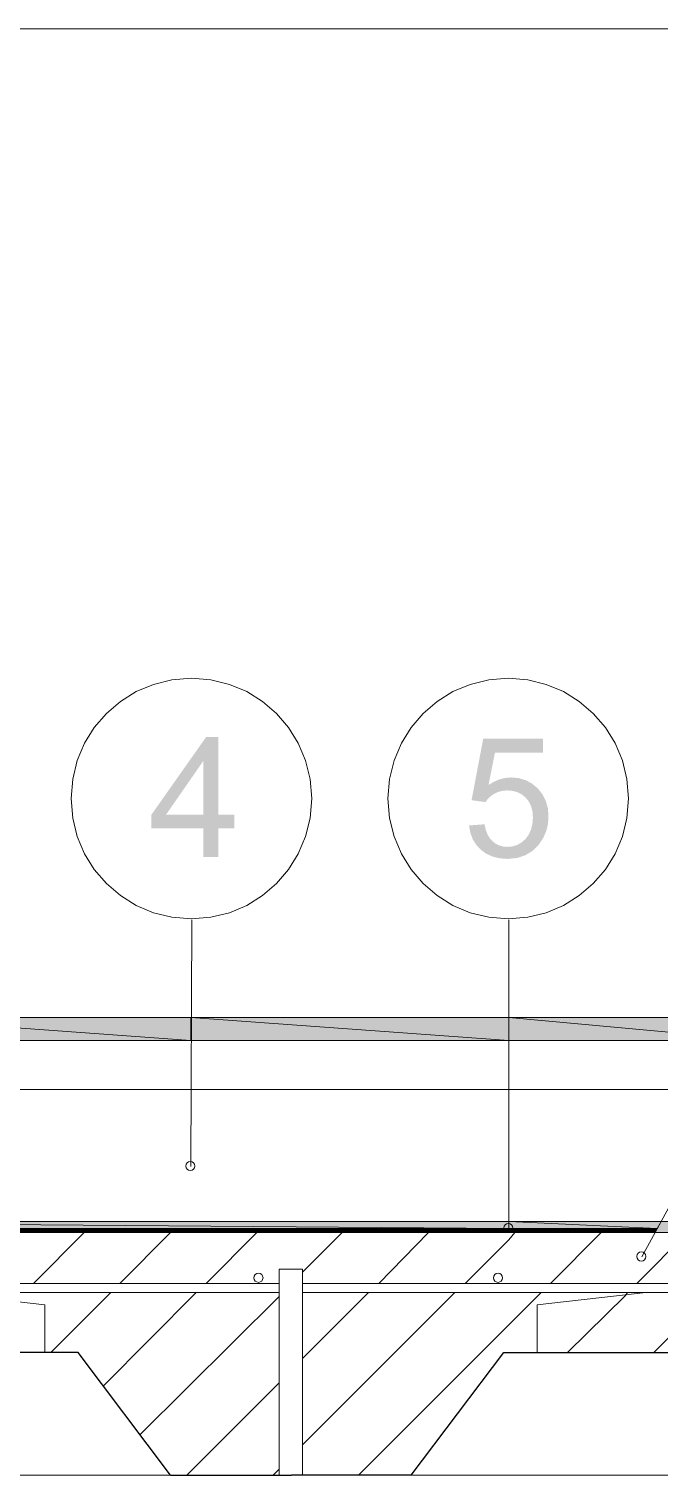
# Model space of a CAD drawing. Header units: millimetres. Extents: x 0 to 297, y 0 to 420.
# Drawn here: x 254.51 to 267.64, y 389.81 to 420 of the extents above; entities that cross this region are included whole.
import ezdxf

# ---------------------------------------------------------------- set-up
doc = ezdxf.new("R2010")
doc.units = ezdxf.units.MM
for name, color, linetype in [('0-MARCO-A3', 8, 'Continuous'), ('1-CORTE-LINEAS', 7, 'Continuous'), ('1-CORTE-RELLENOS', 9, 'Continuous')]:
    doc.layers.add(name, color=color, linetype=linetype)

msp = doc.modelspace()

# ---------------------------------------------------------------- hatches: boundary and pattern name
at = {"layer": '1-CORTE-RELLENOS'}
h = msp.add_hatch(color=7, dxfattribs=at)
h.dxf.hatch_style = 1
h.paths.add_polyline_path([(258.455, 402.739), (258.455, 403.338), (258.791, 403.338), (258.791, 403.619), (258.455, 403.619), (258.455, 405.239), (258.204, 405.239), (257.063, 403.619), (257.063, 403.338), (258.149, 403.338), (258.149, 402.739)])
h.paths.add_polyline_path([(257.367, 403.619), (258.149, 404.746), (258.149, 403.619)])
h = msp.add_hatch(color=7, dxfattribs=at)
h.dxf.hatch_style = 1
h.paths.add_polyline_path([(263.685, 403.395), (264.007, 403.42), (264.031, 403.31), (264.066, 403.215), (264.113, 403.134), (264.173, 403.067), (264.241, 403.015), (264.316, 402.978), (264.398, 402.956), (264.487, 402.949), (264.593, 402.959), (264.69, 402.99), (264.78, 403.042), (264.862, 403.114), (264.929, 403.205), (264.977, 403.31), (265.006, 403.428), (265.016, 403.561), (265.007, 403.685), (264.979, 403.795), (264.932, 403.891), (264.867, 403.974), (264.788, 404.04), (264.697, 404.088), (264.595, 404.116), (264.481, 404.126), (264.409, 404.121), (264.34, 404.108), (264.275, 404.087), (264.214, 404.057), (264.158, 404.021), (264.107, 403.98), (264.064, 403.934), (264.026, 403.883), (263.737, 403.922), (263.98, 405.206), (265.223, 405.206), (265.223, 404.911), (264.225, 404.911), (264.09, 404.239), (264.204, 404.307), (264.321, 404.357), (264.441, 404.386), (264.564, 404.396), (264.721, 404.382), (264.866, 404.339), (264.997, 404.269), (265.115, 404.17), (265.214, 404.048), (265.284, 403.911), (265.327, 403.756), (265.341, 403.586), (265.329, 403.422), (265.291, 403.27), (265.229, 403.13), (265.143, 403.001), (265.012, 402.868), (264.859, 402.774), (264.684, 402.717), (264.487, 402.698), (264.324, 402.71), (264.177, 402.746), (264.045, 402.805), (263.93, 402.888), (263.834, 402.991), (263.761, 403.11), (263.711, 403.245)])
h = msp.add_hatch(color=7, dxfattribs=at)
h.dxf.hatch_style = 1
h.paths.add_polyline_path([(251.283, 398.929), (251.283, 398.909), (257.887, 398.909), (257.887, 399.395), (251.283, 399.395)])
h = msp.add_hatch(color=7, dxfattribs=at)
h.dxf.hatch_style = 1
h.paths.add_polyline_path([(257.887, 398.909), (264.512, 398.909), (264.512, 399.395), (257.887, 399.395)])
h = msp.add_hatch(color=7, dxfattribs=at)
h.dxf.hatch_style = 1
h.paths.add_polyline_path([(269.74, 398.909), (270.016, 399.395), (264.512, 399.395), (264.512, 398.909)])
h = msp.add_hatch(color=7, dxfattribs=at)
h.dxf.hatch_style = 1
h.paths.add_polyline_path([(264.512, 395.14), (245.695, 395.14), (245.695, 394.992), (264.449, 394.992), (264.512, 394.992)])
h = msp.add_hatch(color=7, dxfattribs=at)
h.dxf.hatch_style = 1
h.paths.add_polyline_path([(245.695, 394.972), (264.428, 394.972), (264.449, 394.992), (245.695, 394.992)])
h = msp.add_hatch(color=7, dxfattribs=at)
h.dxf.hatch_style = 1
h.paths.add_polyline_path([(245.695, 394.95), (264.407, 394.95), (264.428, 394.972), (245.695, 394.972)])
h = msp.add_hatch(color=7, dxfattribs=at)
h.dxf.hatch_style = 1
h.paths.add_polyline_path([(264.407, 394.95), (245.695, 394.95), (245.695, 394.929), (264.407, 394.929)])
h = msp.add_hatch(color=7, dxfattribs=at)
h.dxf.hatch_style = 1
h.paths.add_polyline_path([(245.695, 394.908), (264.407, 394.908), (264.407, 394.929), (245.695, 394.929)])
h = msp.add_hatch(color=7, dxfattribs=at)
h.dxf.hatch_style = 1
h.paths.add_polyline_path([(264.428, 394.972), (264.407, 394.95), (264.512, 394.95), (264.512, 394.972)])
h = msp.add_hatch(color=7, dxfattribs=at)
h.dxf.hatch_style = 1
h.paths.add_polyline_path([(264.407, 394.95), (264.407, 394.929), (264.512, 394.929), (264.512, 394.95)])
h = msp.add_hatch(color=7, dxfattribs=at)
h.dxf.hatch_style = 1
h.paths.add_polyline_path([(264.512, 394.908), (264.512, 394.929), (264.407, 394.929), (264.407, 394.908)])
h = msp.add_hatch(color=7, dxfattribs=at)
h.dxf.hatch_style = 1
h.paths.add_polyline_path([(264.512, 394.972), (264.512, 394.992), (264.449, 394.992), (264.428, 394.972)])
h = msp.add_hatch(color=7, dxfattribs=at)
h.dxf.hatch_style = 1
h.paths.add_polyline_path([(264.555, 394.992), (267.603, 394.992), (267.687, 395.14), (264.512, 395.14), (264.512, 394.992)])
h = msp.add_hatch(color=7, dxfattribs=at)
h.dxf.hatch_style = 1
h.paths.add_polyline_path([(264.512, 394.992), (264.512, 394.972), (264.576, 394.972), (264.555, 394.992)])
h = msp.add_hatch(color=7, dxfattribs=at)
h.dxf.hatch_style = 1
h.paths.add_polyline_path([(264.512, 394.972), (264.512, 394.95), (264.576, 394.95), (264.576, 394.972)])
h = msp.add_hatch(color=7, dxfattribs=at)
h.dxf.hatch_style = 1
h.paths.add_polyline_path([(264.512, 394.929), (264.597, 394.929), (264.576, 394.95), (264.512, 394.95)])
h = msp.add_hatch(color=7, dxfattribs=at)
h.dxf.hatch_style = 1
h.paths.add_polyline_path([(264.512, 394.929), (264.512, 394.908), (264.597, 394.908), (264.597, 394.929)])
h = msp.add_hatch(color=7, dxfattribs=at)
h.dxf.hatch_style = 1
h.paths.add_polyline_path([(264.555, 394.992), (264.576, 394.972), (267.595, 394.972), (267.603, 394.986), (267.603, 394.992)])
h = msp.add_hatch(color=7, dxfattribs=at)
h.dxf.hatch_style = 1
h.paths.add_polyline_path([(264.576, 394.95), (267.582, 394.95), (267.585, 394.954), (267.595, 394.972), (264.576, 394.972)])
h = msp.add_hatch(color=7, dxfattribs=at)
h.dxf.hatch_style = 1
h.paths.add_polyline_path([(267.582, 394.95), (264.576, 394.95), (264.597, 394.929), (267.56, 394.929), (267.571, 394.929), (267.582, 394.947)])
h = msp.add_hatch(color=7, dxfattribs=at)
h.dxf.hatch_style = 1
h.paths.add_polyline_path([(267.56, 394.908), (267.56, 394.929), (264.597, 394.929), (264.597, 394.908)])
h = msp.add_hatch(color=7, dxfattribs=at)
h.dxf.hatch_style = 1
h.paths.add_polyline_path([(275.646, 394.908), (275.731, 395.14), (267.687, 395.14), (267.56, 394.908)])

# ---------------------------------------------------------------- linework, layer by layer
at = {"layer": '0-MARCO-A3', "lineweight": 0}
msp.add_lwpolyline([(0, 420), (297, 420), (297, 0), (0, 0)], close=True, dxfattribs=at)
at = {"layer": '1-CORTE-LINEAS', "color": 7, "lineweight": 15}
for p, q in [((257.908, 401.427), (257.887, 396.283)), ((264.512, 401.427), (264.512, 394.992)), ((271.116, 401.427), (267.285, 394.4)), ((235.895, 399.395), (280.705, 399.395)), ((235.937, 398.909), (280.705, 398.909)), ((235.937, 397.892), (280.705, 397.892)), ((239.574, 395.14), (280.705, 395.14)), ((245.695, 389.849), (280.705, 389.849))]:
    msp.add_line(p, q, dxfattribs=at)
at = {"layer": '1-CORTE-LINEAS', "color": 7, "lineweight": 5}
for p, q in [((264.512, 399.395), (257.887, 399.395)), ((270.016, 399.395), (264.512, 399.395)), ((264.512, 395.14), (245.695, 395.14)), ((245.695, 395.14), (264.512, 394.992)), ((245.695, 395.14), (264.512, 394.992)), ((264.449, 394.992), (245.695, 394.992)), ((245.695, 394.992), (264.428, 394.972)), ((245.695, 394.992), (264.428, 394.972)), ((264.428, 394.972), (245.695, 394.972)), ((245.695, 394.972), (264.407, 394.95)), ((245.695, 394.972), (264.407, 394.95)), ((264.407, 394.95), (245.695, 394.95)), ((245.695, 394.95), (264.407, 394.929)), ((245.695, 394.95), (264.407, 394.929)), ((264.407, 394.929), (245.695, 394.929)), ((245.695, 394.908), (264.407, 394.908)), ((264.407, 394.908), (245.695, 394.908)), ((254.606, 393.85), (255.664, 394.908)), ((256.406, 393.85), (257.464, 394.908)), ((258.205, 393.85), (259.263, 394.908)), ((260.215, 394.082), (261.041, 394.908)), ((261.803, 393.85), (262.84, 394.908)), ((264.407, 394.95), (264.428, 394.972)), ((264.512, 394.95), (264.407, 394.95)), ((264.407, 394.95), (264.512, 394.929)), ((264.407, 394.95), (264.512, 394.929)), ((264.407, 394.929), (264.407, 394.95)), ((264.512, 394.929), (264.407, 394.929)), ((264.407, 394.929), (264.512, 394.908)), ((264.407, 394.929), (264.512, 394.908)), ((264.512, 394.908), (264.407, 394.908)), ((264.407, 394.908), (264.512, 394.908)), ((264.512, 394.908), (264.407, 394.908)), ((264.428, 394.972), (264.449, 394.992)), ((264.428, 394.972), (264.512, 394.95)), ((264.512, 394.992), (264.449, 394.992)), ((264.449, 394.992), (264.512, 394.972)), ((264.449, 394.992), (264.512, 394.972)), ((267.687, 395.14), (264.512, 395.14)), ((264.512, 395.14), (267.603, 394.992)), ((264.512, 395.14), (267.603, 394.992)), ((264.512, 394.992), (264.512, 395.14)), ((264.512, 394.992), (264.576, 394.972)), ((264.512, 394.972), (264.512, 394.992)), ((264.576, 394.972), (264.512, 394.972)), ((264.512, 394.972), (264.576, 394.95)), ((264.512, 394.972), (264.576, 394.95)), ((264.512, 394.95), (264.512, 394.972)), ((264.576, 394.95), (264.512, 394.95)), ((264.512, 394.95), (264.597, 394.929)), ((264.512, 394.95), (264.597, 394.929)), ((264.512, 394.929), (264.512, 394.95)), ((264.512, 394.76), (264.639, 394.908)), ((267.603, 394.992), (264.555, 394.992)), ((264.555, 394.992), (267.595, 394.972)), ((264.555, 394.992), (267.595, 394.972)), ((264.576, 394.972), (264.555, 394.992)), ((267.595, 394.972), (264.576, 394.972)), ((264.576, 394.972), (267.582, 394.95)), ((264.576, 394.972), (267.582, 394.95)), ((264.576, 394.95), (264.576, 394.972)), ((267.582, 394.95), (264.576, 394.95)), ((264.576, 394.95), (267.572, 394.929)), ((264.576, 394.95), (267.572, 394.929)), ((264.597, 394.929), (264.576, 394.95)), ((267.56, 394.929), (264.597, 394.929)), ((264.597, 394.929), (267.56, 394.908)), ((264.597, 394.929), (267.56, 394.908)), ((267.56, 394.908), (264.597, 394.908)), ((265.38, 393.85), (266.438, 394.908)), ((267.179, 393.85), (268.238, 394.908)), ((267.571, 394.929), (267.56, 394.929)), ((267.56, 394.929), (267.571, 394.929)), ((267.56, 394.908), (267.56, 394.929)), ((267.582, 394.95), (267.585, 394.954)), ((267.582, 394.947), (267.582, 394.95)), ((267.603, 394.992), (267.687, 395.14)), ((267.603, 394.986), (267.603, 394.992)), ((263.602, 393.85), (264.512, 394.76)), ((254.966, 392.41), (256.215, 393.659)), ((256.067, 391.712), (257.993, 393.659)), ((260.215, 392.283), (261.591, 393.659)), ((260.215, 390.484), (263.39, 393.659)), ((261.38, 389.849), (265.189, 393.659)), ((266.946, 393.596), (266.989, 393.659)), ((256.829, 390.696), (259.729, 393.574)), ((265.74, 392.41), (266.946, 393.596)), ((267.539, 392.41), (268.682, 393.553)), ((257.802, 389.849), (259.729, 391.775)), ((259.601, 389.849), (259.729, 389.976))]:
    msp.add_line(p, q, dxfattribs=at)
at = {"layer": '1-CORTE-LINEAS', "color": 7, "lineweight": 9}
for p, q in [((245.314, 393.85), (259.729, 393.85)), ((245.314, 393.659), (259.729, 393.659)), ((260.215, 393.85), (275.011, 393.85)), ((260.215, 393.659), (275.011, 393.659))]:
    msp.add_line(p, q, dxfattribs=at)
at = {"layer": '1-CORTE-LINEAS', "color": 7, "lineweight": 25}
for p, q in [((255.538, 392.41), (249.124, 392.41)), ((257.464, 389.849), (255.538, 392.41)), ((257.464, 389.849), (259.982, 389.849)), ((262.48, 389.849), (259.982, 389.849))]:
    msp.add_line(p, q, dxfattribs=at)
at = {"layer": '1-CORTE-LINEAS', "color": 7, "lineweight": 9}
for points in [[(260.406, 403.956), (260.373, 404.363), (260.278, 404.749), (260.126, 405.109), (259.922, 405.438), (259.671, 405.73), (259.379, 405.981), (259.05, 406.185), (258.69, 406.337), (258.304, 406.432), (257.897, 406.465), (257.491, 406.432), (257.105, 406.337), (256.745, 406.185), (256.416, 405.981), (256.124, 405.73), (255.873, 405.438), (255.669, 405.109), (255.517, 404.749), (255.422, 404.363), (255.389, 403.956), (255.422, 403.55), (255.517, 403.164), (255.669, 402.804), (255.873, 402.475), (256.124, 402.183), (256.416, 401.932), (256.745, 401.728), (257.105, 401.576), (257.491, 401.481), (257.897, 401.448), (258.304, 401.481), (258.69, 401.576), (259.05, 401.728), (259.379, 401.932), (259.671, 402.183), (259.922, 402.475), (260.126, 402.804), (260.278, 403.164), (260.373, 403.55), (260.406, 403.956)], [(267.01, 403.956), (266.977, 404.363), (266.882, 404.749), (266.73, 405.109), (266.526, 405.438), (266.275, 405.73), (265.983, 405.981), (265.654, 406.185), (265.295, 406.337), (264.909, 406.432), (264.502, 406.465), (264.095, 406.432), (263.709, 406.337), (263.349, 406.185), (263.021, 405.981), (262.728, 405.73), (262.478, 405.438), (262.274, 405.109), (262.122, 404.749), (262.027, 404.363), (261.994, 403.956), (262.027, 403.55), (262.122, 403.164), (262.274, 402.804), (262.478, 402.475), (262.728, 402.183), (263.021, 401.932), (263.349, 401.728), (263.709, 401.576), (264.095, 401.481), (264.502, 401.448), (264.909, 401.481), (265.295, 401.576), (265.654, 401.728), (265.983, 401.932), (266.275, 402.183), (266.526, 402.475), (266.73, 402.804), (266.882, 403.164), (266.977, 403.55), (267.01, 403.956)], [(259.39, 393.966), (259.382, 394.003), (259.362, 394.033), (259.332, 394.054), (259.295, 394.061), (259.258, 394.054), (259.228, 394.033), (259.207, 394.003), (259.2, 393.966), (259.207, 393.929), (259.228, 393.898), (259.258, 393.878), (259.295, 393.87), (259.332, 393.878), (259.362, 393.898), (259.382, 393.929), (259.39, 393.966)], [(264.385, 393.966), (264.378, 394.003), (264.357, 394.033), (264.327, 394.054), (264.29, 394.061), (264.253, 394.054), (264.223, 394.033), (264.202, 394.003), (264.195, 393.966), (264.202, 393.929), (264.223, 393.898), (264.253, 393.878), (264.29, 393.87), (264.327, 393.878), (264.357, 393.898), (264.378, 393.929), (264.385, 393.966)], [(254.839, 392.41), (254.839, 393.405), (252.574, 393.659)], [(265.105, 392.41), (265.105, 393.405), (267.37, 393.659)]]:
    msp.add_lwpolyline(points, dxfattribs=at)
at = {"layer": '1-CORTE-LINEAS', "color": 7, "lineweight": 5}
for points in [[(257.887, 399.395), (251.283, 399.395), (257.887, 398.909), (257.887, 399.395)], [(251.283, 399.395), (257.887, 398.909), (251.283, 398.909)], [(257.887, 399.395), (264.512, 398.909), (264.512, 399.395)], [(257.887, 399.395), (264.512, 398.909), (257.887, 398.909)], [(264.512, 399.395), (269.74, 398.909), (270.016, 399.395)], [(264.512, 399.395), (269.74, 398.909), (264.512, 398.909)], [(245.695, 394.929), (264.407, 394.908), (264.407, 394.929)], [(245.695, 394.929), (264.407, 394.908), (245.695, 394.908)], [(264.512, 394.972), (264.428, 394.972), (264.512, 394.95)], [(264.555, 394.992), (264.512, 394.992), (264.576, 394.972)], [(264.597, 394.929), (264.512, 394.929), (264.597, 394.908), (264.597, 394.929)], [(264.512, 394.929), (264.597, 394.908), (264.512, 394.908), (264.512, 394.929)], [(275.646, 394.908), (267.56, 394.908), (267.687, 395.14)]]:
    msp.add_lwpolyline(points, dxfattribs=at)
at = {"layer": '1-CORTE-LINEAS', "color": 7, "lineweight": 15}
for points in [[(257.972, 396.294), (257.964, 396.331), (257.944, 396.362), (257.914, 396.382), (257.877, 396.39), (257.839, 396.382), (257.809, 396.362), (257.789, 396.331), (257.781, 396.294), (257.789, 396.257), (257.809, 396.227), (257.839, 396.206), (257.877, 396.199), (257.914, 396.206), (257.944, 396.227), (257.964, 396.257), (257.972, 396.294)], [(264.597, 395.003), (264.589, 395.04), (264.569, 395.07), (264.539, 395.091), (264.502, 395.098), (264.465, 395.091), (264.435, 395.07), (264.414, 395.04), (264.407, 395.003), (264.414, 394.966), (264.435, 394.936), (264.465, 394.916), (264.502, 394.908), (264.539, 394.916), (264.569, 394.936), (264.589, 394.966), (264.597, 395.003)], [(267.37, 394.411), (267.363, 394.448), (267.342, 394.478), (267.312, 394.498), (267.274, 394.506), (267.237, 394.498), (267.207, 394.478), (267.187, 394.448), (267.179, 394.411), (267.187, 394.373), (267.207, 394.343), (267.237, 394.322), (267.274, 394.315), (267.312, 394.322), (267.342, 394.343), (267.363, 394.373), (267.37, 394.411)], [(259.729, 389.849), (259.729, 394.146), (260.215, 394.146), (260.215, 389.849)], [(260.215, 389.849), (260.215, 394.146), (259.729, 394.146), (259.729, 389.849)]]:
    msp.add_lwpolyline(points, dxfattribs=at)
at = {"layer": '1-CORTE-LINEAS', "color": 7, "lineweight": 25}
msp.add_lwpolyline([(262.48, 389.849), (264.407, 392.41), (270.82, 392.41)], dxfattribs=at)

doc.saveas('drawing.dxf')
